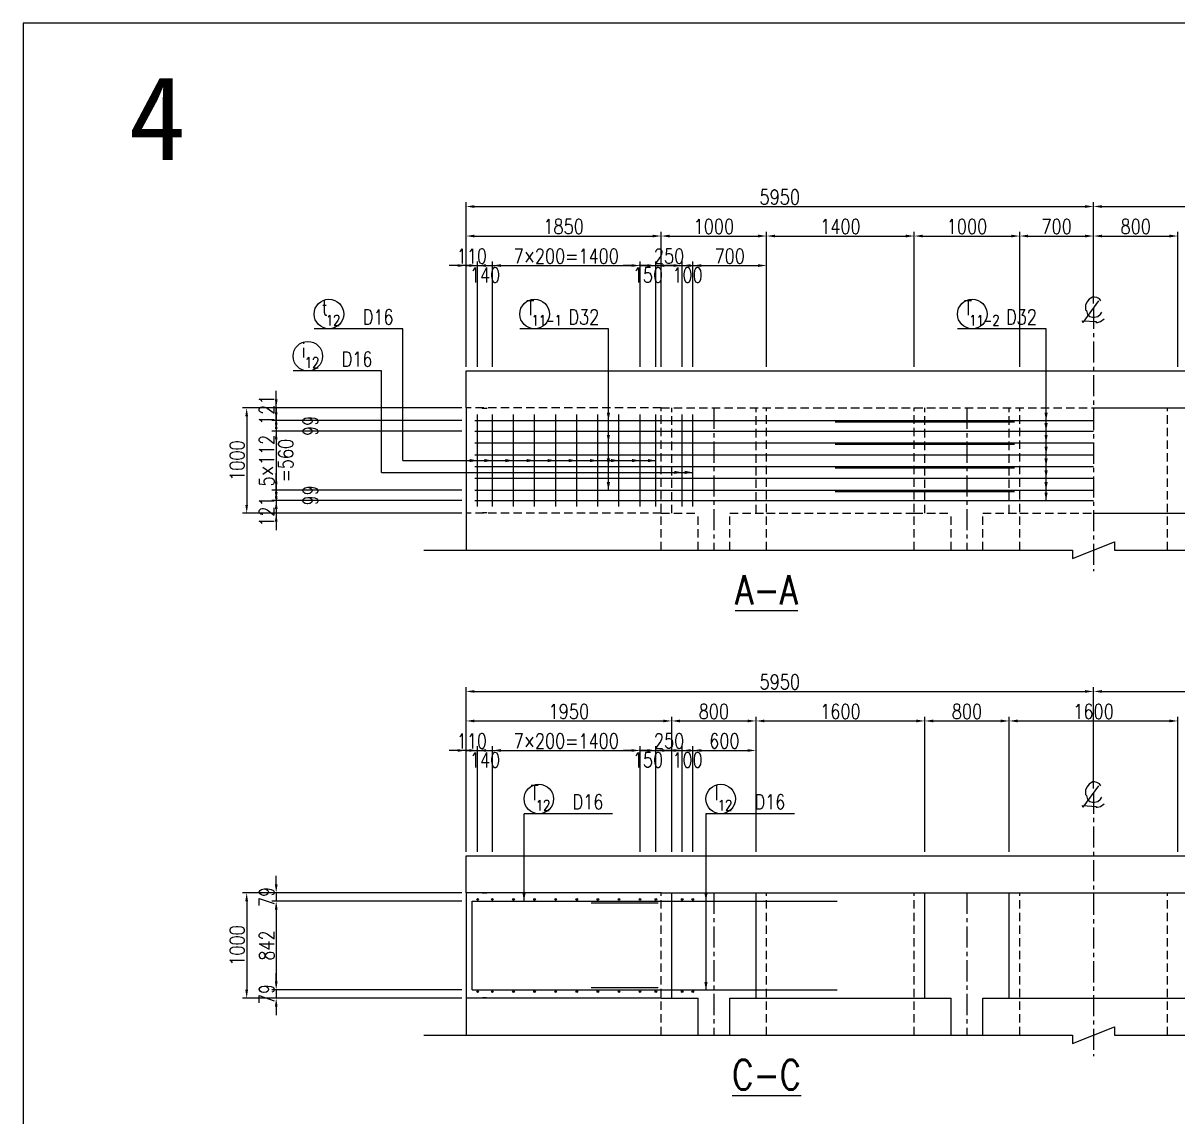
# Model space of a CAD drawing. Header units: millimetres. Extents: x -41433 to 131500, y -94900 to 39745.
# Drawn here: x 100000 to 110950, y -53876 to -43500 of the extents above; entities that cross this region are included whole.
import ezdxf
from ezdxf.enums import TextEntityAlignment as Align

# ---------------------------------------------------------------- set-up
doc = ezdxf.new("R2010")
doc.units = ezdxf.units.MM
doc.header["$LTSCALE"] = 160
doc.header["$MEASUREMENT"] = 0
doc.linetypes.add('CENTER', pattern=[2, 1.25, -0.25, 0.25, -0.25])
doc.linetypes.add('DASHED', pattern=[0.75, 0.5, -0.25])
doc.layers.get('0').update_dxf_attribs({"linetype": 'CONTINUOUS'})
doc.layers.get('DEFPOINTS').update_dxf_attribs({"color": 53, "linetype": 'CONTINUOUS'})
for name, color, linetype in [('CENTER', 6, 'CENTER'), ('DIM', 6, 'CONTINUOUS'), ('DIM-L', 6, 'CONTINUOUS'), ('GAIKEI-KEIKAKU', 4, 'CONTINUOUS'), ('TEKKIN-C', 3, 'CONTINUOUS'), ('TEKKIN-R', 3, 'CONTINUOUS'), ('TEKKIN-S', 3, 'CONTINUOUS'), ('TEXT', 4, 'CONTINUOUS'), ('TITLE', 3, 'CONTINUOUS')]:
    doc.layers.add(name, color=color, linetype=linetype)
doc.styles.add('DIM-TEXT', font='ROMANS', dxfattribs={"width": 0.8, "bigfont": 'EXTFONT'})
doc.styles.add('MSゴシック', font='')
doc.styles.add('romans', font='romans.shx', dxfattribs={"bigfont": 'extfont.shx'})
doc.styles.get('MSゴシック').set_extended_font_data('MS Gothic')
doc.dimstyles.new('DIM40', dxfattribs={"dimscale": 40, "dimtxt": 3.5, "dimasz": 2, "dimexe": 1, "dimexo": 1, "dimgap": 0.5, "dimtad": 1, "dimdec": 0, "dimzin": 9, "dimdsep": 46, "dimtxsty": 'DIM-TEXT', "dimcen": 0, "dimclrt": 4, "dimaunit": 1, "dimadec": 4, "dimazin": 0, "dimtfac": 1, "dimtdec": 0, "dimtix": 1, "dimtmove": 2, "dimatfit": 0, "dimfxl": 1, "dimlwd": -1, "dimlwe": -1, "dimarcsym": 0})

# ---------------------------------------------------------------- blocks, each defined once
blk = doc.blocks.new('A$C25330FEC')
at = {"layer": 'TEXT', "linetype": 'Continuous', "ltscale": 50}
for p, q in [((46, 65), (-100, -139)), ((-62, 53), (-75, 23)), ((-75, 23), (-75, -19)), ((-41, 81), (-62, 53)), ((-10, 101), (-41, 81)), ((10, 101), (-10, 101)), ((32, 96), (10, 101)), ((55, 85), (32, 96)), ((70, 65), (55, 85)), ((-75, -19), (-68, -26)), ((-68, -26), (-56, -65)), ((-56, -65), (-34, -83)), ((-34, -83), (-10, -89)), ((-10, -89), (10, -89)), ((10, -89), (40, -83)), ((40, -83), (66, -61)), ((66, -61), (78, -43)), ((66, -130), (100, -105)), ((-104, -123), (28, -131)), ((-100, -139), (-104, -123)), ((28, -131), (23, -139)), ((23, -139), (38, -139)), ((38, -139), (66, -130))]:
    blk.add_line(p, q, dxfattribs=at)
blk = doc.blocks.new('ARROW_4')
at = {"color": 0}
blk.add_solid([(0, 0), (-1, 0.2), (-1, -0.2)], dxfattribs=at)
blk = doc.blocks.new('*D1116')
at = {"layer": 'DEFPOINTS', "color": 0, "transparency": 16777216}
for p in [(104450, -50400), (104310, -51400), (104450, -51400)]:
    blk.add_point(p, dxfattribs=at)
at = {"layer": 'DIM', "color": 0, "transparency": 16777216}
for p, q in [((104310, -51360), (104310, -50360)), ((104450, -51360), (104450, -50360)), ((104230, -50400), (104150, -50400)), ((104310, -50400), (104450, -50400)), ((104530, -50400), (104610, -50400))]:
    blk.add_line(p, q, dxfattribs=at)
for points in [[(104230, -50387), (104230, -50413), (104310, -50400)], [(104530, -50387), (104530, -50413), (104450, -50400)]]:
    blk.add_solid(points, dxfattribs=at)
at = {"layer": 'DIM', "color": 4, "transparency": 16777216, "insert": (104380, -50490), "char_height": 140, "attachment_point": 5, "style": 'DIM-TEXT'}
blk.add_mtext('140', dxfattribs=at)
blk = doc.blocks.new('*D1117')
at = {"layer": 'DEFPOINTS', "color": 0, "transparency": 16777216}
for p in [(105850, -50400), (104450, -51400), (105850, -51400)]:
    blk.add_point(p, dxfattribs=at)
at = {"layer": 'DIM', "color": 0, "transparency": 16777216}
for p, q in [((104450, -51360), (104450, -50360)), ((105850, -51360), (105850, -50360)), ((104530, -50400), (105770, -50400))]:
    blk.add_line(p, q, dxfattribs=at)
for points in [[(104530, -50387), (104530, -50413), (104450, -50400)], [(105770, -50387), (105770, -50413), (105850, -50400)]]:
    blk.add_solid(points, dxfattribs=at)
at = {"layer": 'DIM', "color": 4, "transparency": 16777216, "insert": (105150, -50310), "char_height": 140, "attachment_point": 5, "style": 'DIM-TEXT'}
blk.add_mtext('7×200=1400', dxfattribs=at)
blk = doc.blocks.new('*D1120')
at = {"layer": 'DEFPOINTS', "color": 0, "transparency": 16777216}
for p in [(104310, -50400), (104200, -51400), (104310, -51400)]:
    blk.add_point(p, dxfattribs=at)
at = {"layer": 'DIM', "color": 0, "transparency": 16777216}
for p, q in [((104200, -51360), (104200, -50360)), ((104310, -51360), (104310, -50360)), ((104120, -50400), (104040, -50400)), ((104200, -50400), (104310, -50400)), ((104390, -50400), (104470, -50400))]:
    blk.add_line(p, q, dxfattribs=at)
for points in [[(104120, -50387), (104120, -50413), (104200, -50400)], [(104390, -50387), (104390, -50413), (104310, -50400)]]:
    blk.add_solid(points, dxfattribs=at)
at = {"layer": 'DIM', "color": 4, "transparency": 16777216, "insert": (104255, -50310), "char_height": 140, "attachment_point": 5, "style": 'DIM-TEXT'}
blk.add_mtext('110', dxfattribs=at)
blk = doc.blocks.new('*D1121')
at = {"layer": 'DEFPOINTS', "color": 0, "transparency": 16777216}
for p in [(104200, -51750), (102120, -52750), (104200, -52750)]:
    blk.add_point(p, dxfattribs=at)
at = {"layer": 'DIM', "color": 0, "transparency": 16777216}
for p, q in [((104160, -51750), (102080, -51750)), ((102120, -51830), (102120, -52670)), ((104160, -52750), (102080, -52750))]:
    blk.add_line(p, q, dxfattribs=at)
for points in [[(102107, -51830), (102133, -51830), (102120, -51750)], [(102107, -52670), (102133, -52670), (102120, -52750)]]:
    blk.add_solid(points, dxfattribs=at)
at = {"layer": 'DIM', "color": 4, "transparency": 16777216, "insert": (102030, -52250), "char_height": 140, "attachment_point": 5, "rotation": 90, "style": 'DIM-TEXT'}
blk.add_mtext('1000', dxfattribs=at)
blk = doc.blocks.new('*D1122')
at = {"layer": 'DEFPOINTS', "color": 0, "transparency": 16777216}
for p in [(106150, -50120), (104200, -51400), (106150, -51400)]:
    blk.add_point(p, dxfattribs=at)
at = {"layer": 'DIM', "color": 0, "transparency": 16777216}
for p, q in [((104200, -51360), (104200, -50080)), ((104280, -50120), (106070, -50120)), ((106150, -51360), (106150, -50080))]:
    blk.add_line(p, q, dxfattribs=at)
for points in [[(104280, -50107), (104280, -50133), (104200, -50120)], [(106070, -50107), (106070, -50133), (106150, -50120)]]:
    blk.add_solid(points, dxfattribs=at)
at = {"layer": 'DIM', "color": 4, "transparency": 16777216, "insert": (105175, -50030), "char_height": 140, "attachment_point": 5, "style": 'DIM-TEXT'}
blk.add_mtext('1950', dxfattribs=at)
blk = doc.blocks.new('*D1123')
at = {"layer": 'DEFPOINTS', "color": 0, "transparency": 16777216}
for p in [(106950, -50120), (106150, -51400), (106950, -51400)]:
    blk.add_point(p, dxfattribs=at)
at = {"layer": 'DIM', "color": 0, "transparency": 16777216}
for p, q in [((106150, -51360), (106150, -50080)), ((106230, -50120), (106870, -50120)), ((106950, -51360), (106950, -50080))]:
    blk.add_line(p, q, dxfattribs=at)
for points in [[(106230, -50107), (106230, -50133), (106150, -50120)], [(106870, -50107), (106870, -50133), (106950, -50120)]]:
    blk.add_solid(points, dxfattribs=at)
at = {"layer": 'DIM', "color": 4, "transparency": 16777216, "insert": (106550, -50030), "char_height": 140, "attachment_point": 5, "style": 'DIM-TEXT'}
blk.add_mtext('800', dxfattribs=at)
blk = doc.blocks.new('*D1124')
at = {"layer": 'DEFPOINTS', "color": 0, "transparency": 16777216}
for p in [(106000, -50400), (105850, -51400), (106000, -51400)]:
    blk.add_point(p, dxfattribs=at)
at = {"layer": 'DIM', "color": 0, "transparency": 16777216}
for p, q in [((105850, -51360), (105850, -50360)), ((106000, -51360), (106000, -50360)), ((105770, -50400), (105690, -50400)), ((105850, -50400), (106000, -50400)), ((106080, -50400), (106160, -50400))]:
    blk.add_line(p, q, dxfattribs=at)
for points in [[(105770, -50387), (105770, -50413), (105850, -50400)], [(106080, -50387), (106080, -50413), (106000, -50400)]]:
    blk.add_solid(points, dxfattribs=at)
at = {"layer": 'DIM', "color": 4, "transparency": 16777216, "insert": (105925, -50490), "char_height": 140, "attachment_point": 5, "style": 'DIM-TEXT'}
blk.add_mtext('150', dxfattribs=at)
blk = doc.blocks.new('*D1125')
at = {"layer": 'DEFPOINTS', "color": 0, "transparency": 16777216}
for p in [(106250, -50400), (106000, -51400), (106250, -51400)]:
    blk.add_point(p, dxfattribs=at)
at = {"layer": 'DIM', "color": 0, "transparency": 16777216}
for p, q in [((106000, -51360), (106000, -50360)), ((106250, -51360), (106250, -50360)), ((105920, -50400), (105840, -50400)), ((106000, -50400), (106250, -50400)), ((106330, -50400), (106410, -50400))]:
    blk.add_line(p, q, dxfattribs=at)
for points in [[(105920, -50387), (105920, -50413), (106000, -50400)], [(106330, -50387), (106330, -50413), (106250, -50400)]]:
    blk.add_solid(points, dxfattribs=at)
at = {"layer": 'DIM', "color": 4, "transparency": 16777216, "insert": (106125, -50310), "char_height": 140, "attachment_point": 5, "style": 'DIM-TEXT'}
blk.add_mtext('250', dxfattribs=at)
blk = doc.blocks.new('*D1126')
at = {"layer": 'DEFPOINTS', "color": 0, "transparency": 16777216}
for p in [(106350, -50400), (106250, -51400), (106350, -51400)]:
    blk.add_point(p, dxfattribs=at)
at = {"layer": 'DIM', "color": 0, "transparency": 16777216}
for p, q in [((106250, -51360), (106250, -50360)), ((106350, -51360), (106350, -50360)), ((106170, -50400), (106090, -50400)), ((106250, -50400), (106350, -50400)), ((106430, -50400), (106510, -50400))]:
    blk.add_line(p, q, dxfattribs=at)
for points in [[(106170, -50387), (106170, -50413), (106250, -50400)], [(106430, -50387), (106430, -50413), (106350, -50400)]]:
    blk.add_solid(points, dxfattribs=at)
at = {"layer": 'DIM', "color": 4, "transparency": 16777216, "insert": (106300, -50490), "char_height": 140, "attachment_point": 5, "style": 'DIM-TEXT'}
blk.add_mtext('100', dxfattribs=at)
blk = doc.blocks.new('*D1127')
at = {"layer": 'DEFPOINTS', "color": 0, "transparency": 16777216}
for p in [(108550, -50120), (106950, -51400), (108550, -51400)]:
    blk.add_point(p, dxfattribs=at)
at = {"layer": 'DIM', "color": 0, "transparency": 16777216}
for p, q in [((106950, -51360), (106950, -50080)), ((107030, -50120), (108470, -50120)), ((108550, -51360), (108550, -50080))]:
    blk.add_line(p, q, dxfattribs=at)
for points in [[(107030, -50107), (107030, -50133), (106950, -50120)], [(108470, -50107), (108470, -50133), (108550, -50120)]]:
    blk.add_solid(points, dxfattribs=at)
at = {"layer": 'DIM', "color": 4, "transparency": 16777216, "insert": (107750, -50030), "char_height": 140, "attachment_point": 5, "style": 'DIM-TEXT'}
blk.add_mtext('1600', dxfattribs=at)
blk = doc.blocks.new('*D1128')
at = {"layer": 'DEFPOINTS', "color": 0, "transparency": 16777216}
for p in [(109350, -50120), (108550, -51400), (109350, -51400)]:
    blk.add_point(p, dxfattribs=at)
at = {"layer": 'DIM', "color": 0, "transparency": 16777216}
for p, q in [((108550, -51360), (108550, -50080)), ((108630, -50120), (109270, -50120)), ((109350, -51360), (109350, -50080))]:
    blk.add_line(p, q, dxfattribs=at)
for points in [[(108630, -50107), (108630, -50133), (108550, -50120)], [(109270, -50107), (109270, -50133), (109350, -50120)]]:
    blk.add_solid(points, dxfattribs=at)
at = {"layer": 'DIM', "color": 4, "transparency": 16777216, "insert": (108950, -50030), "char_height": 140, "attachment_point": 5, "style": 'DIM-TEXT'}
blk.add_mtext('800', dxfattribs=at)
blk = doc.blocks.new('*D1133')
at = {"layer": 'DEFPOINTS', "color": 0, "transparency": 16777216}
for p in [(106950, -50400), (106350, -51400), (106950, -51400)]:
    blk.add_point(p, dxfattribs=at)
at = {"layer": 'DIM', "color": 0, "transparency": 16777216}
for p, q in [((106350, -51360), (106350, -50360)), ((106950, -51360), (106950, -50360)), ((106430, -50400), (106870, -50400))]:
    blk.add_line(p, q, dxfattribs=at)
for points in [[(106430, -50387), (106430, -50413), (106350, -50400)], [(106870, -50387), (106870, -50413), (106950, -50400)]]:
    blk.add_solid(points, dxfattribs=at)
at = {"layer": 'DIM', "color": 4, "transparency": 16777216, "insert": (106650, -50310), "char_height": 140, "attachment_point": 5, "style": 'DIM-TEXT'}
blk.add_mtext('600', dxfattribs=at)
blk = doc.blocks.new('*D1140')
at = {"layer": 'DEFPOINTS', "color": 0, "transparency": 16777216}
for p in [(104450, -45800), (104310, -46800), (104450, -46800)]:
    blk.add_point(p, dxfattribs=at)
at = {"layer": 'DIM', "color": 0, "transparency": 16777216}
for p, q in [((104310, -46760), (104310, -45760)), ((104450, -46760), (104450, -45760)), ((104230, -45800), (104150, -45800)), ((104310, -45800), (104450, -45800)), ((104530, -45800), (104610, -45800))]:
    blk.add_line(p, q, dxfattribs=at)
for points in [[(104230, -45787), (104230, -45813), (104310, -45800)], [(104530, -45787), (104530, -45813), (104450, -45800)]]:
    blk.add_solid(points, dxfattribs=at)
at = {"layer": 'DIM', "color": 4, "transparency": 16777216, "insert": (104380, -45890), "char_height": 140, "attachment_point": 5, "style": 'DIM-TEXT'}
blk.add_mtext('140', dxfattribs=at)
blk = doc.blocks.new('*D1141')
at = {"layer": 'DEFPOINTS', "color": 0, "transparency": 16777216}
for p in [(105850, -45800), (104450, -46800), (105850, -46800)]:
    blk.add_point(p, dxfattribs=at)
at = {"layer": 'DIM', "color": 0, "transparency": 16777216}
for p, q in [((104450, -46760), (104450, -45760)), ((105850, -46760), (105850, -45760)), ((104530, -45800), (105770, -45800))]:
    blk.add_line(p, q, dxfattribs=at)
for points in [[(104530, -45787), (104530, -45813), (104450, -45800)], [(105770, -45787), (105770, -45813), (105850, -45800)]]:
    blk.add_solid(points, dxfattribs=at)
at = {"layer": 'DIM', "color": 4, "transparency": 16777216, "insert": (105150, -45710), "char_height": 140, "attachment_point": 5, "style": 'DIM-TEXT'}
blk.add_mtext('7×200=1400', dxfattribs=at)
blk = doc.blocks.new('*D1149')
at = {"layer": 'DEFPOINTS', "color": 0, "transparency": 16777216}
for p in [(104310, -45800), (104200, -46800), (104310, -46800)]:
    blk.add_point(p, dxfattribs=at)
at = {"layer": 'DIM', "color": 0, "transparency": 16777216}
for p, q in [((104200, -46760), (104200, -45760)), ((104310, -46760), (104310, -45760)), ((104120, -45800), (104040, -45800)), ((104200, -45800), (104310, -45800)), ((104390, -45800), (104470, -45800))]:
    blk.add_line(p, q, dxfattribs=at)
for points in [[(104120, -45787), (104120, -45813), (104200, -45800)], [(104390, -45787), (104390, -45813), (104310, -45800)]]:
    blk.add_solid(points, dxfattribs=at)
at = {"layer": 'DIM', "color": 4, "transparency": 16777216, "insert": (104255, -45710), "char_height": 140, "attachment_point": 5, "style": 'DIM-TEXT'}
blk.add_mtext('110', dxfattribs=at)
blk = doc.blocks.new('*D1150')
at = {"layer": 'DEFPOINTS', "color": 0, "transparency": 16777216}
for p in [(104200, -48029), (102400, -48150), (104200, -48150)]:
    blk.add_point(p, dxfattribs=at)
at = {"layer": 'DIM', "color": 0, "transparency": 16777216}
for p, q in [((102400, -47949), (102400, -47869)), ((104160, -48029), (102360, -48029)), ((102400, -48029), (102400, -48150)), ((104160, -48150), (102360, -48150)), ((102400, -48230), (102400, -48310))]:
    blk.add_line(p, q, dxfattribs=at)
for points in [[(102387, -47949), (102413, -47949), (102400, -48029)], [(102387, -48230), (102413, -48230), (102400, -48150)]]:
    blk.add_solid(points, dxfattribs=at)
at = {"layer": 'DIM', "color": 4, "transparency": 16777216, "insert": (102310, -48133), "char_height": 140, "attachment_point": 5, "rotation": 90, "style": 'DIM-TEXT'}
blk.add_mtext('121', dxfattribs=at)
blk = doc.blocks.new('*D1151')
at = {"layer": 'DEFPOINTS', "color": 0, "transparency": 16777216}
for p in [(104200, -47930), (102400, -48029), (104200, -48029)]:
    blk.add_point(p, dxfattribs=at)
at = {"layer": 'DIM', "color": 0, "transparency": 16777216}
for p, q in [((102400, -47850), (102400, -47770)), ((104160, -47930), (102360, -47930)), ((102400, -47930), (102400, -48029)), ((104160, -48029), (102360, -48029)), ((102400, -48109), (102400, -48189))]:
    blk.add_line(p, q, dxfattribs=at)
for points in [[(102387, -47850), (102413, -47850), (102400, -47930)], [(102387, -48109), (102413, -48109), (102400, -48029)]]:
    blk.add_solid(points, dxfattribs=at)
at = {"layer": 'DIM', "color": 4, "transparency": 16777216, "insert": (102607, -47980), "char_height": 140, "attachment_point": 5, "rotation": 90, "style": 'DIM-TEXT'}
blk.add_mtext('\\P99', dxfattribs=at)
blk = doc.blocks.new('*D1152')
at = {"layer": 'DEFPOINTS', "color": 0, "transparency": 16777216}
for p in [(104200, -47370), (102400, -47930), (104200, -47930)]:
    blk.add_point(p, dxfattribs=at)
at = {"layer": 'DIM', "color": 0, "transparency": 16777216}
for p, q in [((102400, -47290), (102400, -47210)), ((104160, -47370), (102360, -47370)), ((102400, -47370), (102400, -47930)), ((104160, -47930), (102360, -47930)), ((102400, -48010), (102400, -48090))]:
    blk.add_line(p, q, dxfattribs=at)
for points in [[(102387, -47290), (102413, -47290), (102400, -47370)], [(102387, -48010), (102413, -48010), (102400, -47930)]]:
    blk.add_solid(points, dxfattribs=at)
at = {"layer": 'DIM', "color": 4, "transparency": 16777216, "char_height": 140, "attachment_point": 5, "rotation": 90, "style": 'DIM-TEXT'}
for s, insert in [('5×112', (102310, -47650)), ('=560', (102490, -47650))]:
    blk.add_mtext(s, dxfattribs=dict(at, insert=insert))
blk = doc.blocks.new('*D1153')
at = {"layer": 'DEFPOINTS', "color": 0, "transparency": 16777216}
for p in [(104200, -47271), (102400, -47370), (104200, -47370)]:
    blk.add_point(p, dxfattribs=at)
at = {"layer": 'DIM', "color": 0, "transparency": 16777216}
for p, q in [((102400, -47191), (102400, -47111)), ((104160, -47271), (102360, -47271)), ((102400, -47271), (102400, -47370)), ((104160, -47370), (102360, -47370)), ((102400, -47450), (102400, -47530))]:
    blk.add_line(p, q, dxfattribs=at)
for points in [[(102387, -47191), (102413, -47191), (102400, -47271)], [(102387, -47450), (102413, -47450), (102400, -47370)]]:
    blk.add_solid(points, dxfattribs=at)
at = {"layer": 'DIM', "color": 4, "transparency": 16777216, "insert": (102607, -47321), "char_height": 140, "attachment_point": 5, "rotation": 90, "style": 'DIM-TEXT'}
blk.add_mtext('\\P99', dxfattribs=at)
blk = doc.blocks.new('*D1154')
at = {"layer": 'DEFPOINTS', "color": 0, "transparency": 16777216}
for p in [(104200, -47150), (102400, -47271), (104200, -47271)]:
    blk.add_point(p, dxfattribs=at)
at = {"layer": 'DIM', "color": 0, "transparency": 16777216}
for p, q in [((102400, -47070), (102400, -46990)), ((104160, -47150), (102360, -47150)), ((102400, -47150), (102400, -47271)), ((104160, -47271), (102360, -47271)), ((102400, -47351), (102400, -47431))]:
    blk.add_line(p, q, dxfattribs=at)
for points in [[(102387, -47070), (102413, -47070), (102400, -47150)], [(102387, -47351), (102413, -47351), (102400, -47271)]]:
    blk.add_solid(points, dxfattribs=at)
at = {"layer": 'DIM', "color": 4, "transparency": 16777216, "insert": (102310, -47168), "char_height": 140, "attachment_point": 5, "rotation": 90, "style": 'DIM-TEXT'}
blk.add_mtext('121', dxfattribs=at)
blk = doc.blocks.new('*D1155')
at = {"layer": 'DEFPOINTS', "color": 0, "transparency": 16777216}
for p in [(104200, -47150), (102120, -48150), (104200, -48150)]:
    blk.add_point(p, dxfattribs=at)
at = {"layer": 'DIM', "color": 0, "transparency": 16777216}
for p, q in [((104160, -47150), (102080, -47150)), ((102120, -47230), (102120, -48070)), ((104160, -48150), (102080, -48150))]:
    blk.add_line(p, q, dxfattribs=at)
for points in [[(102107, -47230), (102133, -47230), (102120, -47150)], [(102107, -48070), (102133, -48070), (102120, -48150)]]:
    blk.add_solid(points, dxfattribs=at)
at = {"layer": 'DIM', "color": 4, "transparency": 16777216, "insert": (102030, -47650), "char_height": 140, "attachment_point": 5, "rotation": 90, "style": 'DIM-TEXT'}
blk.add_mtext('1000', dxfattribs=at)
blk = doc.blocks.new('*D1156')
at = {"layer": 'DEFPOINTS', "color": 0, "transparency": 16777216}
for p in [(116100, -45240), (110150, -46200), (116100, -46800)]:
    blk.add_point(p, dxfattribs=at)
at = {"layer": 'DIM', "color": 0, "transparency": 16777216}
for p, q in [((110150, -46160), (110150, -45200)), ((116100, -46760), (116100, -45200)), ((110230, -45240), (116020, -45240))]:
    blk.add_line(p, q, dxfattribs=at)
for points in [[(110230, -45227), (110230, -45253), (110150, -45240)], [(116020, -45227), (116020, -45253), (116100, -45240)]]:
    blk.add_solid(points, dxfattribs=at)
at = {"layer": 'DIM', "color": 4, "transparency": 16777216, "insert": (113125, -45150), "char_height": 140, "attachment_point": 5, "style": 'DIM-TEXT'}
blk.add_mtext('5950', dxfattribs=at)
blk = doc.blocks.new('*D1157')
at = {"layer": 'DEFPOINTS', "color": 0, "transparency": 16777216}
for p in [(106050, -45520), (104200, -46800), (106050, -46800)]:
    blk.add_point(p, dxfattribs=at)
at = {"layer": 'DIM', "color": 0, "transparency": 16777216}
for p, q in [((104200, -46760), (104200, -45480)), ((104280, -45520), (105970, -45520)), ((106050, -46760), (106050, -45480))]:
    blk.add_line(p, q, dxfattribs=at)
for points in [[(104280, -45507), (104280, -45533), (104200, -45520)], [(105970, -45507), (105970, -45533), (106050, -45520)]]:
    blk.add_solid(points, dxfattribs=at)
at = {"layer": 'DIM', "color": 4, "transparency": 16777216, "insert": (105125, -45430), "char_height": 140, "attachment_point": 5, "style": 'DIM-TEXT'}
blk.add_mtext('1850', dxfattribs=at)
blk = doc.blocks.new('*D1158')
at = {"layer": 'DEFPOINTS', "color": 0, "transparency": 16777216}
for p in [(110150, -45240), (110150, -46200), (104200, -46800)]:
    blk.add_point(p, dxfattribs=at)
at = {"layer": 'DIM', "color": 0, "transparency": 16777216}
for p, q in [((104200, -46760), (104200, -45200)), ((110150, -46160), (110150, -45200)), ((104280, -45240), (110070, -45240))]:
    blk.add_line(p, q, dxfattribs=at)
for points in [[(104280, -45227), (104280, -45253), (104200, -45240)], [(110070, -45227), (110070, -45253), (110150, -45240)]]:
    blk.add_solid(points, dxfattribs=at)
at = {"layer": 'DIM', "color": 4, "transparency": 16777216, "insert": (107175, -45150), "char_height": 140, "attachment_point": 5, "style": 'DIM-TEXT'}
blk.add_mtext('5950', dxfattribs=at)
blk = doc.blocks.new('*D1159')
at = {"layer": 'DEFPOINTS', "color": 0, "transparency": 16777216}
for p in [(107050, -45520), (106050, -46800), (107050, -46800)]:
    blk.add_point(p, dxfattribs=at)
at = {"layer": 'DIM', "color": 0, "transparency": 16777216}
for p, q in [((106050, -46760), (106050, -45480)), ((106130, -45520), (106970, -45520)), ((107050, -46760), (107050, -45480))]:
    blk.add_line(p, q, dxfattribs=at)
for points in [[(106130, -45507), (106130, -45533), (106050, -45520)], [(106970, -45507), (106970, -45533), (107050, -45520)]]:
    blk.add_solid(points, dxfattribs=at)
at = {"layer": 'DIM', "color": 4, "transparency": 16777216, "insert": (106550, -45430), "char_height": 140, "attachment_point": 5, "style": 'DIM-TEXT'}
blk.add_mtext('1000', dxfattribs=at)
blk = doc.blocks.new('*D1160')
at = {"layer": 'DEFPOINTS', "color": 0, "transparency": 16777216}
for p in [(106000, -45800), (105850, -46800), (106000, -46800)]:
    blk.add_point(p, dxfattribs=at)
at = {"layer": 'DIM', "color": 0, "transparency": 16777216}
for p, q in [((105850, -46760), (105850, -45760)), ((106000, -46760), (106000, -45760)), ((105770, -45800), (105690, -45800)), ((105850, -45800), (106000, -45800)), ((106080, -45800), (106160, -45800))]:
    blk.add_line(p, q, dxfattribs=at)
for points in [[(105770, -45787), (105770, -45813), (105850, -45800)], [(106080, -45787), (106080, -45813), (106000, -45800)]]:
    blk.add_solid(points, dxfattribs=at)
at = {"layer": 'DIM', "color": 4, "transparency": 16777216, "insert": (105925, -45890), "char_height": 140, "attachment_point": 5, "style": 'DIM-TEXT'}
blk.add_mtext('150', dxfattribs=at)
blk = doc.blocks.new('*D1161')
at = {"layer": 'DEFPOINTS', "color": 0, "transparency": 16777216}
for p in [(106250, -45800), (106000, -46800), (106250, -46800)]:
    blk.add_point(p, dxfattribs=at)
at = {"layer": 'DIM', "color": 0, "transparency": 16777216}
for p, q in [((106000, -46760), (106000, -45760)), ((106250, -46760), (106250, -45760)), ((105920, -45800), (105840, -45800)), ((106000, -45800), (106250, -45800)), ((106330, -45800), (106410, -45800))]:
    blk.add_line(p, q, dxfattribs=at)
for points in [[(105920, -45787), (105920, -45813), (106000, -45800)], [(106330, -45787), (106330, -45813), (106250, -45800)]]:
    blk.add_solid(points, dxfattribs=at)
at = {"layer": 'DIM', "color": 4, "transparency": 16777216, "insert": (106125, -45710), "char_height": 140, "attachment_point": 5, "style": 'DIM-TEXT'}
blk.add_mtext('250', dxfattribs=at)
blk = doc.blocks.new('*D1162')
at = {"layer": 'DEFPOINTS', "color": 0, "transparency": 16777216}
for p in [(106350, -45800), (106250, -46800), (106350, -46800)]:
    blk.add_point(p, dxfattribs=at)
at = {"layer": 'DIM', "color": 0, "transparency": 16777216}
for p, q in [((106250, -46760), (106250, -45760)), ((106350, -46760), (106350, -45760)), ((106170, -45800), (106090, -45800)), ((106250, -45800), (106350, -45800)), ((106430, -45800), (106510, -45800))]:
    blk.add_line(p, q, dxfattribs=at)
for points in [[(106170, -45787), (106170, -45813), (106250, -45800)], [(106430, -45787), (106430, -45813), (106350, -45800)]]:
    blk.add_solid(points, dxfattribs=at)
at = {"layer": 'DIM', "color": 4, "transparency": 16777216, "insert": (106300, -45890), "char_height": 140, "attachment_point": 5, "style": 'DIM-TEXT'}
blk.add_mtext('100', dxfattribs=at)
blk = doc.blocks.new('*D1163')
at = {"layer": 'DEFPOINTS', "color": 0, "transparency": 16777216}
for p in [(108450, -45520), (107050, -46800), (108450, -46800)]:
    blk.add_point(p, dxfattribs=at)
at = {"layer": 'DIM', "color": 0, "transparency": 16777216}
for p, q in [((107050, -46760), (107050, -45480)), ((107130, -45520), (108370, -45520)), ((108450, -46760), (108450, -45480))]:
    blk.add_line(p, q, dxfattribs=at)
for points in [[(107130, -45507), (107130, -45533), (107050, -45520)], [(108370, -45507), (108370, -45533), (108450, -45520)]]:
    blk.add_solid(points, dxfattribs=at)
at = {"layer": 'DIM', "color": 4, "transparency": 16777216, "insert": (107750, -45430), "char_height": 140, "attachment_point": 5, "style": 'DIM-TEXT'}
blk.add_mtext('1400', dxfattribs=at)
blk = doc.blocks.new('*D1164')
at = {"layer": 'DEFPOINTS', "color": 0, "transparency": 16777216}
for p in [(109450, -45520), (108450, -46800), (109450, -46800)]:
    blk.add_point(p, dxfattribs=at)
at = {"layer": 'DIM', "color": 0, "transparency": 16777216}
for p, q in [((108450, -46760), (108450, -45480)), ((108530, -45520), (109370, -45520)), ((109450, -46760), (109450, -45480))]:
    blk.add_line(p, q, dxfattribs=at)
for points in [[(108530, -45507), (108530, -45533), (108450, -45520)], [(109370, -45507), (109370, -45533), (109450, -45520)]]:
    blk.add_solid(points, dxfattribs=at)
at = {"layer": 'DIM', "color": 4, "transparency": 16777216, "insert": (108950, -45430), "char_height": 140, "attachment_point": 5, "style": 'DIM-TEXT'}
blk.add_mtext('1000', dxfattribs=at)
blk = doc.blocks.new('*D1165')
at = {"layer": 'DEFPOINTS', "color": 0, "transparency": 16777216}
for p in [(110150, -45520), (110150, -46200), (109450, -46800)]:
    blk.add_point(p, dxfattribs=at)
at = {"layer": 'DIM', "color": 0, "transparency": 16777216}
for p, q in [((109450, -46760), (109450, -45480)), ((109530, -45520), (110070, -45520)), ((110150, -46160), (110150, -45480))]:
    blk.add_line(p, q, dxfattribs=at)
for points in [[(109530, -45507), (109530, -45533), (109450, -45520)], [(110070, -45507), (110070, -45533), (110150, -45520)]]:
    blk.add_solid(points, dxfattribs=at)
at = {"layer": 'DIM', "color": 4, "transparency": 16777216, "insert": (109800, -45430), "char_height": 140, "attachment_point": 5, "style": 'DIM-TEXT'}
blk.add_mtext('700', dxfattribs=at)
blk = doc.blocks.new('*D1166')
at = {"layer": 'DEFPOINTS', "color": 0, "transparency": 16777216}
for p in [(110950, -45520), (110150, -46200), (110950, -46800)]:
    blk.add_point(p, dxfattribs=at)
at = {"layer": 'DIM', "color": 0, "transparency": 16777216}
for p, q in [((110150, -46160), (110150, -45480)), ((110230, -45520), (110870, -45520)), ((110950, -46760), (110950, -45480))]:
    blk.add_line(p, q, dxfattribs=at)
for points in [[(110230, -45507), (110230, -45533), (110150, -45520)], [(110870, -45507), (110870, -45533), (110950, -45520)]]:
    blk.add_solid(points, dxfattribs=at)
at = {"layer": 'DIM', "color": 4, "transparency": 16777216, "insert": (110550, -45430), "char_height": 140, "attachment_point": 5, "style": 'DIM-TEXT'}
blk.add_mtext('800', dxfattribs=at)
blk = doc.blocks.new('*D1171')
at = {"layer": 'DEFPOINTS', "color": 0, "transparency": 16777216}
for p in [(107050, -45800), (106350, -46800), (107050, -46800)]:
    blk.add_point(p, dxfattribs=at)
at = {"layer": 'DIM', "color": 0, "transparency": 16777216}
for p, q in [((106350, -46760), (106350, -45760)), ((107050, -46760), (107050, -45760)), ((106430, -45800), (106970, -45800))]:
    blk.add_line(p, q, dxfattribs=at)
for points in [[(106430, -45787), (106430, -45813), (106350, -45800)], [(106970, -45787), (106970, -45813), (107050, -45800)]]:
    blk.add_solid(points, dxfattribs=at)
at = {"layer": 'DIM', "color": 4, "transparency": 16777216, "insert": (106700, -45710), "char_height": 140, "attachment_point": 5, "style": 'DIM-TEXT'}
blk.add_mtext('700', dxfattribs=at)
blk = doc.blocks.new('*D1178')
at = {"layer": 'DEFPOINTS', "color": 0, "transparency": 16777216}
for p in [(102400, -52750), (104200, -52671), (104200, -52750)]:
    blk.add_point(p, dxfattribs=at)
at = {"layer": 'DIM', "color": 0, "transparency": 16777216}
for p, q in [((102400, -52591), (102400, -52511)), ((104160, -52671), (102360, -52671)), ((104160, -52750), (102360, -52750)), ((102400, -52671), (102400, -52750)), ((102400, -52830), (102400, -52910))]:
    blk.add_line(p, q, dxfattribs=at)
for points in [[(102387, -52591), (102413, -52591), (102400, -52671)], [(102387, -52830), (102413, -52830), (102400, -52750)]]:
    blk.add_solid(points, dxfattribs=at)
at = {"layer": 'DIM', "color": 4, "transparency": 16777216, "insert": (102310, -52711), "char_height": 140, "attachment_point": 5, "rotation": 90, "style": 'DIM-TEXT'}
blk.add_mtext('79', dxfattribs=at)
blk = doc.blocks.new('*D1179')
at = {"layer": 'DEFPOINTS', "color": 0, "transparency": 16777216}
for p in [(104200, -51750), (102400, -51829), (104200, -51829)]:
    blk.add_point(p, dxfattribs=at)
at = {"layer": 'DIM', "color": 0, "transparency": 16777216}
for p, q in [((102400, -51670), (102400, -51590)), ((104160, -51750), (102360, -51750)), ((102400, -51750), (102400, -51829)), ((104160, -51829), (102360, -51829)), ((102400, -51909), (102400, -51989))]:
    blk.add_line(p, q, dxfattribs=at)
for points in [[(102387, -51670), (102413, -51670), (102400, -51750)], [(102387, -51909), (102413, -51909), (102400, -51829)]]:
    blk.add_solid(points, dxfattribs=at)
at = {"layer": 'DIM', "color": 4, "transparency": 16777216, "insert": (102310, -51790), "char_height": 140, "attachment_point": 5, "rotation": 90, "style": 'DIM-TEXT'}
blk.add_mtext('79', dxfattribs=at)
blk = doc.blocks.new('*D1180')
at = {"layer": 'DEFPOINTS', "color": 0, "transparency": 16777216}
for p in [(104200, -51829), (102400, -52671), (104200, -52671)]:
    blk.add_point(p, dxfattribs=at)
at = {"layer": 'DIM', "color": 0, "transparency": 16777216}
for p, q in [((104160, -51829), (102360, -51829)), ((102400, -51909), (102400, -52591)), ((104160, -52671), (102360, -52671))]:
    blk.add_line(p, q, dxfattribs=at)
for points in [[(102387, -51909), (102413, -51909), (102400, -51829)], [(102387, -52591), (102413, -52591), (102400, -52671)]]:
    blk.add_solid(points, dxfattribs=at)
at = {"layer": 'DIM', "color": 4, "transparency": 16777216, "insert": (102310, -52250), "char_height": 140, "attachment_point": 5, "rotation": 90, "style": 'DIM-TEXT'}
blk.add_mtext('842', dxfattribs=at)
blk = doc.blocks.new('*D1181')
at = {"layer": 'DEFPOINTS', "color": 0, "transparency": 16777216}
for p in [(110950, -50120), (109350, -51400), (110950, -51400)]:
    blk.add_point(p, dxfattribs=at)
at = {"layer": 'DIM', "color": 0, "transparency": 16777216}
for p, q in [((109350, -51360), (109350, -50080)), ((109430, -50120), (110870, -50120)), ((110950, -51360), (110950, -50080))]:
    blk.add_line(p, q, dxfattribs=at)
for points in [[(109430, -50107), (109430, -50133), (109350, -50120)], [(110870, -50107), (110870, -50133), (110950, -50120)]]:
    blk.add_solid(points, dxfattribs=at)
at = {"layer": 'DIM', "color": 4, "transparency": 16777216, "insert": (110150, -50030), "char_height": 140, "attachment_point": 5, "style": 'DIM-TEXT'}
blk.add_mtext('1600', dxfattribs=at)
blk = doc.blocks.new('*D1645')
at = {"layer": 'DEFPOINTS', "color": 0, "transparency": 16777216}
for p in [(116100, -49840), (110150, -50800), (116100, -51400)]:
    blk.add_point(p, dxfattribs=at)
at = {"layer": 'DIM', "color": 0, "transparency": 16777216}
for p, q in [((110150, -50760), (110150, -49800)), ((116100, -51360), (116100, -49800)), ((110230, -49840), (116020, -49840))]:
    blk.add_line(p, q, dxfattribs=at)
for points in [[(110230, -49827), (110230, -49853), (110150, -49840)], [(116020, -49827), (116020, -49853), (116100, -49840)]]:
    blk.add_solid(points, dxfattribs=at)
at = {"layer": 'DIM', "color": 4, "transparency": 16777216, "insert": (113125, -49750), "char_height": 140, "attachment_point": 5, "style": 'DIM-TEXT'}
blk.add_mtext('5950', dxfattribs=at)
blk = doc.blocks.new('*D1646')
at = {"layer": 'DEFPOINTS', "color": 0, "transparency": 16777216}
for p in [(110150, -49840), (110150, -50800), (104200, -51400)]:
    blk.add_point(p, dxfattribs=at)
at = {"layer": 'DIM', "color": 0, "transparency": 16777216}
for p, q in [((104200, -51360), (104200, -49800)), ((110150, -50760), (110150, -49800)), ((104280, -49840), (110070, -49840))]:
    blk.add_line(p, q, dxfattribs=at)
for points in [[(104280, -49827), (104280, -49853), (104200, -49840)], [(110070, -49827), (110070, -49853), (110150, -49840)]]:
    blk.add_solid(points, dxfattribs=at)
at = {"layer": 'DIM', "color": 4, "transparency": 16777216, "insert": (107175, -49750), "char_height": 140, "attachment_point": 5, "style": 'DIM-TEXT'}
blk.add_mtext('5950', dxfattribs=at)

msp = doc.modelspace()

# ---------------------------------------------------------------- linework, layer by layer
at = {"layer": 'CENTER'}
for p, q in [((110150, -46200), (110150, -48700)), ((106550, -47150), (106550, -48500)), ((108950, -47150), (108950, -48500)), ((110150, -50800), (110150, -53300)), ((106550, -51750), (106550, -53100)), ((108950, -51750), (108950, -53100))]:
    msp.add_line(p, q, dxfattribs=at)
at = {"layer": 'DEFPOINTS', "flags": 128}
msp.add_lwpolyline([(131500, -43500), (100000, -43500), (100000, -63900), (131500, -63900)], close=True, dxfattribs=at)
at = {"layer": 'DIM-L'}
for p, q in [((103600, -46400), (102760, -46400)), ((103600, -47650), (103600, -46400)), ((105550, -46400), (104710, -46400)), ((105550, -47930), (105550, -46400)), ((109700, -46400), (108860, -46400)), ((109700, -48029), (109700, -46400)), ((103400, -46800), (102560, -46800)), ((103400, -47762), (103400, -46800)), ((103600, -47650), (106000, -47650)), ((103400, -47762), (106350, -47762)), ((104750, -51829), (104750, -51000)), ((105590, -51000), (104750, -51000)), ((106475, -51000), (106475, -52671)), ((107315, -51000), (106475, -51000))]:
    msp.add_line(p, q, dxfattribs=at)
at = {"layer": 'DIM-L', "flags": 128}
for points in [[(103800, -48500), (109950, -48500), (109950, -48580), (110350, -48420), (110350, -48500), (116600, -48500)], [(103800, -53100), (109950, -53100), (109950, -53180), (110350, -53020), (110350, -53100), (116600, -53100)]]:
    msp.add_lwpolyline(points, dxfattribs=at)
at = {"layer": 'DIM-L'}
for centre in [(102900, -46260), (104850, -46260), (109000, -46260), (102700, -46660), (104890, -50860), (106615, -50860)]:
    msp.add_circle(centre, 140, dxfattribs=at)
at = {"layer": 'GAIKEI-KEIKAKU'}
for p, q in [((104200, -47150), (104200, -46800)), ((104200, -46800), (116100, -46800)), ((104200, -47150), (104200, -48150)), ((110150, -47150), (114250, -47150)), ((104200, -48150), (104200, -48500)), ((110150, -48150), (110850, -48150)), ((110850, -48150), (111200, -48150)), ((104200, -51750), (104200, -51400)), ((104200, -51400), (116100, -51400)), ((104200, -51750), (104200, -52750)), ((106050, -51750), (104200, -51750)), ((104355, -51755), (104350, -51750)), ((104395, -51755), (104355, -51755)), ((104400, -51750), (104395, -51755)), ((106050, -51750), (110150, -51750)), ((106150, -52750), (106150, -51750)), ((106950, -52750), (106950, -51750)), ((108550, -52750), (108550, -51750)), ((109350, -52750), (109350, -51750)), ((110150, -51750), (114250, -51750)), ((104200, -52750), (104200, -53100)), ((106050, -52750), (104200, -52750)), ((104355, -52745), (104350, -52750)), ((104395, -52745), (104355, -52745)), ((104400, -52750), (104395, -52745)), ((106050, -52750), (106400, -52750)), ((106400, -53100), (106400, -52750)), ((106700, -52750), (107050, -52750)), ((106700, -53100), (106700, -52750)), ((107050, -52750), (108450, -52750)), ((108450, -52750), (108800, -52750)), ((108800, -53100), (108800, -52750)), ((109100, -52750), (109450, -52750)), ((109100, -53100), (109100, -52750)), ((109450, -52750), (110150, -52750)), ((110150, -52750), (110850, -52750)), ((110850, -52750), (111200, -52750))]:
    msp.add_line(p, q, dxfattribs=at)
at = {"layer": 'GAIKEI-KEIKAKU', "linetype": 'DASHED'}
for p, q in [((106050, -47150), (104200, -47150)), ((106050, -47150), (110150, -47150)), ((106050, -48500), (106050, -47150)), ((106150, -48150), (106150, -47150)), ((106950, -48150), (106950, -47150)), ((107050, -48500), (107050, -47150)), ((108450, -48500), (108450, -47150)), ((108550, -48150), (108550, -47150)), ((109350, -48150), (109350, -47150)), ((109450, -48500), (109450, -47150)), ((110850, -48500), (110850, -47150)), ((106050, -48150), (104200, -48150)), ((106050, -48150), (106400, -48150)), ((106400, -48500), (106400, -48150)), ((106700, -48150), (107050, -48150)), ((106700, -48500), (106700, -48150)), ((107050, -48150), (108450, -48150)), ((108450, -48150), (108800, -48150)), ((108800, -48500), (108800, -48150)), ((109100, -48150), (109450, -48150)), ((109100, -48500), (109100, -48150)), ((109450, -48150), (110150, -48150)), ((106050, -53100), (106050, -51750)), ((107050, -53100), (107050, -51750)), ((108450, -53100), (108450, -51750)), ((109450, -53100), (109450, -51750)), ((110850, -53100), (110850, -51750))]:
    msp.add_line(p, q, dxfattribs=at)
at = {"layer": 'GAIKEI-KEIKAKU', "ltscale": 0.25}
for p, q in [((104355, -47155), (104350, -47150)), ((104395, -47155), (104355, -47155)), ((104400, -47150), (104395, -47155)), ((104355, -48145), (104350, -48150)), ((104395, -48145), (104355, -48145)), ((104400, -48150), (104395, -48145))]:
    msp.add_line(p, q, dxfattribs=at)
at = {"layer": 'TEKKIN-C'}
for p, q in [((104282, -47271), (110150, -47271)), ((104282, -47370), (110150, -47370)), ((104282, -47482), (110150, -47482)), ((104282, -47594), (110150, -47594)), ((104282, -47706), (110150, -47706)), ((104282, -47818), (110150, -47818)), ((104282, -47930), (110150, -47930)), ((104282, -48029), (110150, -48029)), ((104258, -52671), (104258, -51829)), ((104258, -51829), (107720, -51829)), ((104258, -52671), (107720, -52671))]:
    msp.add_line(p, q, dxfattribs=at)
at = {"layer": 'TEKKIN-R'}
for p, q in [((109400, -47286), (107700, -47286)), ((109400, -47497), (107700, -47497)), ((109400, -47721), (107700, -47721)), ((109400, -47945), (107700, -47945)), ((106021.27, -51849), (105387.51, -51849)), ((106021.27, -52651), (105387.51, -52651))]:
    msp.add_line(p, q, dxfattribs=at)
at = {"layer": 'TEKKIN-S'}
for p, q in [((104310, -48087), (104310, -47213)), ((104450, -48087), (104450, -47213)), ((104650, -48087), (104650, -47213)), ((104850, -48087), (104850, -47213)), ((105050, -48087), (105050, -47213)), ((105250, -48087), (105250, -47213)), ((105450, -48087), (105450, -47213)), ((105650, -48087), (105650, -47213)), ((105850, -48087), (105850, -47213)), ((106000, -48087), (106000, -47213)), ((106250, -48087), (106250, -47213)), ((106350, -48087), (106350, -47213))]:
    msp.add_line(p, q, dxfattribs=at)
for centre in [(104310, -51813), (104450, -51813), (104650, -51813), (104850, -51813), (105050, -51813), (105250, -51813), (105450, -51813), (105650, -51813), (105850, -51813), (106000, -51813), (106250, -51813), (106350, -51813), (104310, -52687), (104450, -52687), (104650, -52687), (104850, -52687), (105050, -52687), (105250, -52687), (105450, -52687), (105650, -52687), (105850, -52687), (106000, -52687), (106250, -52687), (106350, -52687)]:
    msp.add_circle(centre, 8, dxfattribs=at)

# ---------------------------------------------------------------- block references
at = {"layer": 'DIM-L', "yscale": 76, "zscale": 76}
for p, xscale, rotation in [((105550, -47271), 76, 270), ((109700, -47271), 76, 270), ((109700, -47370), 76, 270), ((105550, -47482), 76, 270), ((109700, -47482), 76, 270), ((109700, -47594), 76, 270), ((105550, -47706), 76, 270), ((109700, -47706), 76, 270), ((104310, -47650), -76, 180), ((104450, -47650), -76, 180), ((104650, -47650), -76, 180), ((104850, -47650), -76, 180), ((105050, -47650), -76, 180), ((105250, -47650), -76, 180), ((105450, -47650), -76, 180), ((105650, -47650), -76, 180), ((105850, -47650), -76, 180), ((106000, -47650), -76, 180), ((109700, -47818), 76, 270), ((105550, -47930), 76, 270), ((109700, -47930), 76, 270), ((109700, -48029), 76, 270), ((104750, -51829), 76, 270), ((106475, -51829), 76, 270), ((106475, -52671), 76, 270)]:
    msp.add_blockref('ARROW_4', p, dxfattribs=dict(at, xscale=xscale, rotation=rotation))
at = {"layer": 'DIM-L', "xscale": 76, "yscale": 76, "zscale": 76}
for p in [(106250, -47762), (106350, -47762)]:
    msp.add_blockref('ARROW_4', p, dxfattribs=at)
at = {"layer": 'TEXT'}
for p in [(110150, -46200), (110150, -50800)]:
    msp.add_blockref('A$C25330FEC', p, dxfattribs=at)

# ---------------------------------------------------------------- texts
at = {"layer": 'DEFPOINTS', "style": 'MSゴシック'}
msp.add_text('4', height=800, dxfattribs=at).set_placement((101000, -44800))
at = {"layer": 'TEXT', "style": 'romans', "width": 0.8}
for s, height, p in [('t', 140, (102860, -46200)), ('T', 140, (104810, -46200)), ('T', 140, (108960, -46200)), ('12', 100, (102940, -46320)), ('11', 100, (104890, -46320)), ('-1', 100, (105030, -46320)), ('11', 100, (109040, -46320)), ('-2', 100, (109180, -46320)), ('i', 140, (102660, -46600)), ('12', 100, (102740, -46720)), ('T', 140, (104850, -50800)), ('I', 140, (106575, -50800)), ('12', 100, (104930, -50920)), ('12', 100, (106655, -50920))]:
    msp.add_text(s, height=height, rotation=0.000107, dxfattribs=at).set_placement(p, align=Align.MIDDLE)
for s, p in [('D16', (103220, -46400)), ('D32', (105170, -46400)), ('D32', (109320, -46400)), ('D16', (103020, -46800)), ('D16', (105210, -51000)), ('D16', (106935, -51000))]:
    msp.add_text(s, height=140, rotation=0.000107, dxfattribs=at).set_placement(p, align=Align.BOTTOM_LEFT)
at = {"layer": 'TITLE', "style": 'romans', "width": 0.8}
for s, p in [('%%UA-A', (107050, -49100)), ('%%UC-C', (107050, -53700))]:
    msp.add_text(s, height=280, dxfattribs=at).set_placement(p, align=Align.BOTTOM_CENTER)

# ---------------------------------------------------------------- dimensions: what is measured, and where the dimension line sits
at = {"layer": 'DIM'}
for base, p1, p2, picture, middle in [((110150, -45240), (104200, -46800), (110150, -46200), '*D1158', (107175, -45150)), ((116100, -45240), (110150, -46200), (116100, -46800), '*D1156', (113125, -45150)), ((106050, -45520), (104200, -46800), (106050, -46800), '*D1157', (105125, -45430)), ((107050, -45520), (106050, -46800), (107050, -46800), '*D1159', (106550, -45430)), ((108450, -45520), (107050, -46800), (108450, -46800), '*D1163', (107750, -45430)), ((109450, -45520), (108450, -46800), (109450, -46800), '*D1164', (108950, -45430)), ((110150, -45520), (109450, -46800), (110150, -46200), '*D1165', (109800, -45430)), ((110950, -45520), (110150, -46200), (110950, -46800), '*D1166', (110550, -45430)), ((104310, -45800), (104200, -46800), (104310, -46800), '*D1149', (104255, -45710)), ((106250, -45800), (106000, -46800), (106250, -46800), '*D1161', (106125, -45710)), ((107050, -45800), (106350, -46800), (107050, -46800), '*D1171', (106700, -45710)), ((110150, -49840), (104200, -51400), (110150, -50800), '*D1646', (107175, -49750)), ((116100, -49840), (110150, -50800), (116100, -51400), '*D1645', (113125, -49750)), ((106150, -50120), (104200, -51400), (106150, -51400), '*D1122', (105175, -50030)), ((106950, -50120), (106150, -51400), (106950, -51400), '*D1123', (106550, -50030)), ((108550, -50120), (106950, -51400), (108550, -51400), '*D1127', (107750, -50030)), ((109350, -50120), (108550, -51400), (109350, -51400), '*D1128', (108950, -50030)), ((110950, -50120), (109350, -51400), (110950, -51400), '*D1181', (110150, -50030)), ((104310, -50400), (104200, -51400), (104310, -51400), '*D1120', (104255, -50310)), ((106250, -50400), (106000, -51400), (106250, -51400), '*D1125', (106125, -50310)), ((106950, -50400), (106350, -51400), (106950, -51400), '*D1133', (106650, -50310))]:
    dim = msp.add_linear_dim(base=base, p1=p1, p2=p2, dimstyle='DIM40', dxfattribs=at)
    dim.commit()
    dim.dimension.update_dxf_attribs({"geometry": picture, "text_midpoint": middle})
for base, p1, p2, text, picture, middle in [((105850, -45800), (104450, -46800), (105850, -46800), '7×200=<>', '*D1141', (105150, -45710)), ((104450, -45800), (104310, -46800), (104450, -46800), '\\X<>', '*D1140', (104380, -45800)), ((106000, -45800), (105850, -46800), (106000, -46800), '\\X<>', '*D1160', (105925, -45800)), ((106350, -45800), (106250, -46800), (106350, -46800), '\\X<>', '*D1162', (106300, -45800)), ((105850, -50400), (104450, -51400), (105850, -51400), '7×200=<>', '*D1117', (105150, -50310)), ((104450, -50400), (104310, -51400), (104450, -51400), '\\X<>', '*D1116', (104380, -50400)), ((106000, -50400), (105850, -51400), (106000, -51400), '\\X<>', '*D1124', (105925, -50400)), ((106350, -50400), (106250, -51400), (106350, -51400), '\\X<>', '*D1126', (106300, -50400))]:
    dim = msp.add_linear_dim(base=base, p1=p1, p2=p2, text=text, dimstyle='DIM40', dxfattribs=at)
    dim.commit()
    dim.dimension.update_dxf_attribs({"geometry": picture, "text_midpoint": middle})
for base, p1, p2, picture, middle in [((102400, -47271), (104200, -47150), (104200, -47271), '*D1154', (102310, -47167.5)), ((102400, -48150), (104200, -48029), (104200, -48150), '*D1150', (102310, -48132.5))]:
    dim = msp.add_linear_dim(base=base, p1=p1, p2=p2, angle=90, dimstyle='DIM40', dxfattribs=at)
    dim.commit()
    dim.dimension.update_dxf_attribs({"geometry": picture, "text_midpoint": middle, "dimtype": 160})
for base, p1, p2, picture, middle in [((102120, -48150), (104200, -47150), (104200, -48150), '*D1155', (102030, -47650)), ((102400, -51829), (104200, -51750), (104200, -51829), '*D1179', (102310, -51789.5)), ((102120, -52750), (104200, -51750), (104200, -52750), '*D1121', (102030, -52250)), ((102400, -52671), (104200, -51829), (104200, -52671), '*D1180', (102310, -52250)), ((102400, -52750), (104200, -52671), (104200, -52750), '*D1178', (102310, -52710.5))]:
    dim = msp.add_linear_dim(base=base, p1=p1, p2=p2, angle=90, dimstyle='DIM40', dxfattribs=at)
    dim.commit()
    dim.dimension.update_dxf_attribs({"geometry": picture, "text_midpoint": middle})
for base, p1, p2, text, picture, middle in [((102400, -47370), (104200, -47271), (104200, -47370), '\\X\\P<>', '*D1153', (102400, -47320.5)), ((102400, -47930), (104200, -47370), (104200, -47930), '5×112\\X=<>', '*D1152', (102400, -47650)), ((102400, -48029), (104200, -47930), (104200, -48029), '\\X\\P<>', '*D1151', (102400, -47979.5))]:
    dim = msp.add_linear_dim(base=base, p1=p1, p2=p2, angle=90, text=text, dimstyle='DIM40', dxfattribs=at)
    dim.commit()
    dim.dimension.update_dxf_attribs({"geometry": picture, "text_midpoint": middle})

doc.saveas('drawing.dxf')
